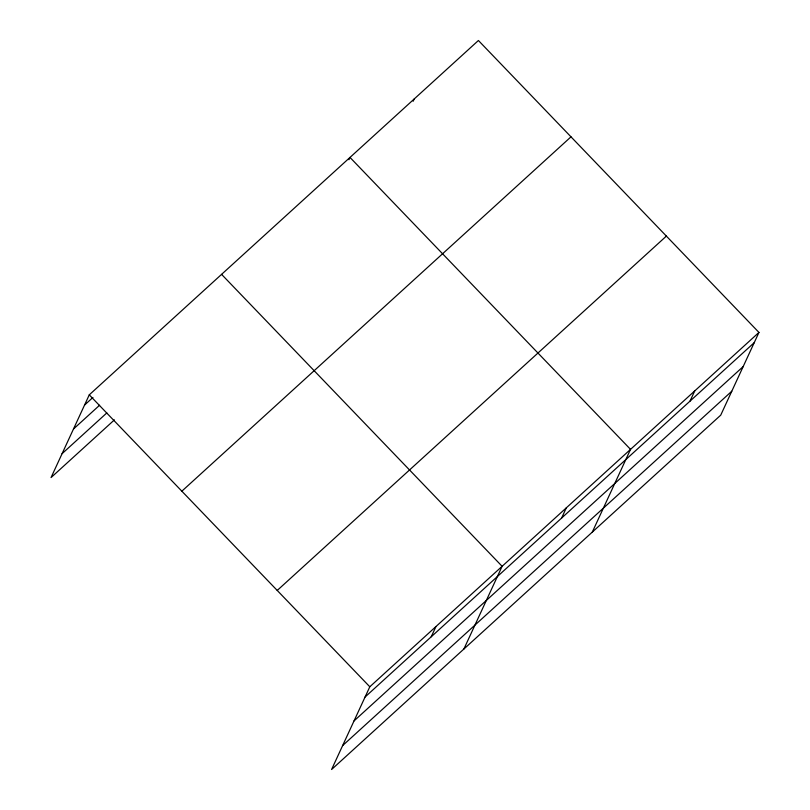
<?xml version="1.0" encoding="UTF-8"?>
<svg xmlns="http://www.w3.org/2000/svg" width="810" height="810" viewBox="0 0 810 810"><rect width="100%" height="100%" fill="white"/><g stroke="black" fill="none" stroke-linecap="round" stroke-linejoin="round"><path stroke-width="1.21" d="M758.95 332.434L369.805 686.779L331.584 769.5L720.728 415.155L758.95 332.434L478.416 40.5L89.272 394.845L51.05 477.566L114.412 419.874M348.948 159.712L350.001 157.434L630.534 449.368L592.302 532.089M413.161 101.24L414.214 98.972M431.224 636.781L435.962 626.535M463.887 649.023L502.109 566.301L221.586 274.367M561.593 518.076L566.322 507.829M690.009 401.142L694.737 390.896M84.544 405.081L92.927 397.447M73.497 429.006L99.579 405.243M62.107 453.651L106.829 412.918M181.845 491.184L570.989 136.839M277.233 590.439L666.377 236.095M365.077 697.015L754.221 342.671M354.021 720.93L743.165 366.586M342.63 745.585L731.774 391.24M89.272 394.845L369.805 686.779"/></g></svg>
